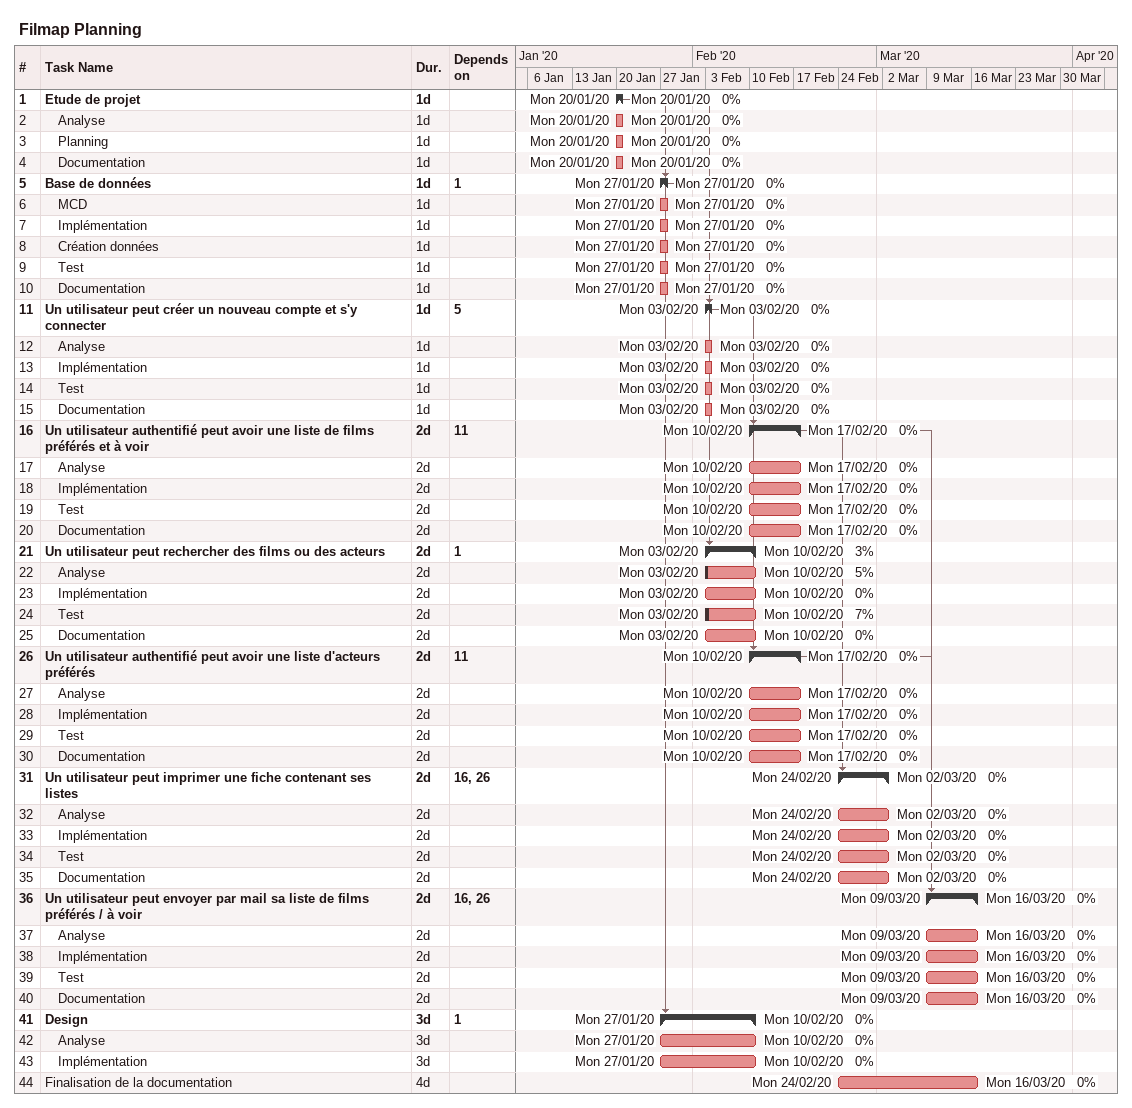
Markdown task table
Filmap Planning

| ID | Level | Task | Duration | Start | Finish | Predecessors | % complete |
|---|---|---|---|---|---|---|---|
| 1 | 1 | **Etude de projet** | 1d | 2020-01-20 | 2020-01-20 |  | 0 |
| 2 | 2 | Analyse | 1d | 2020-01-20 | 2020-01-20 |  | 0 |
| 3 | 2 | Planning | 1d | 2020-01-20 | 2020-01-20 |  | 0 |
| 4 | 2 | Documentation | 1d | 2020-01-20 | 2020-01-20 |  | 0 |
| 5 | 1 | **Base de données** | 1d | 2020-01-27 | 2020-01-27 | 1 | 0 |
| 6 | 2 | MCD | 1d | 2020-01-27 | 2020-01-27 |  | 0 |
| 7 | 2 | Implémentation | 1d | 2020-01-27 | 2020-01-27 |  | 0 |
| 8 | 2 | Création données | 1d | 2020-01-27 | 2020-01-27 |  | 0 |
| 9 | 2 | Test | 1d | 2020-01-27 | 2020-01-27 |  | 0 |
| 10 | 2 | Documentation | 1d | 2020-01-27 | 2020-01-27 |  | 0 |
| 11 | 1 | **Un utilisateur peut créer un nouveau compte et s'y connecter** | 1d | 2020-02-03 | 2020-02-03 | 5 | 0 |
| 12 | 2 | Analyse | 1d | 2020-02-03 | 2020-02-03 |  | 0 |
| 13 | 2 | Implémentation | 1d | 2020-02-03 | 2020-02-03 |  | 0 |
| 14 | 2 | Test | 1d | 2020-02-03 | 2020-02-03 |  | 0 |
| 15 | 2 | Documentation | 1d | 2020-02-03 | 2020-02-03 |  | 0 |
| 16 | 1 | **Un utilisateur authentifié peut avoir une liste de films préférés et à voir** | 2d | 2020-02-10 | 2020-02-17 | 11 | 0 |
| 17 | 2 | Analyse | 2d | 2020-02-10 | 2020-02-17 |  | 0 |
| 18 | 2 | Implémentation | 2d | 2020-02-10 | 2020-02-17 |  | 0 |
| 19 | 2 | Test | 2d | 2020-02-10 | 2020-02-17 |  | 0 |
| 20 | 2 | Documentation | 2d | 2020-02-10 | 2020-02-17 |  | 0 |
| 21 | 1 | **Un utilisateur peut rechercher des films ou des acteurs** | 2d | 2020-02-03 | 2020-02-10 | 1 | 3 |
| 22 | 2 | Analyse | 2d | 2020-02-03 | 2020-02-10 |  | 5 |
| 23 | 2 | Implémentation | 2d | 2020-02-03 | 2020-02-10 |  | 0 |
| 24 | 2 | Test | 2d | 2020-02-03 | 2020-02-10 |  | 7 |
| 25 | 2 | Documentation | 2d | 2020-02-03 | 2020-02-10 |  | 0 |
| 26 | 1 | **Un utilisateur authentifié peut avoir une liste d'acteurs préférés** | 2d | 2020-02-10 | 2020-02-17 | 11 | 0 |
| 27 | 2 | Analyse | 2d | 2020-02-10 | 2020-02-17 |  | 0 |
| 28 | 2 | Implémentation | 2d | 2020-02-10 | 2020-02-17 |  | 0 |
| 29 | 2 | Test | 2d | 2020-02-10 | 2020-02-17 |  | 0 |
| 30 | 2 | Documentation | 2d | 2020-02-10 | 2020-02-17 |  | 0 |
| 31 | 1 | **Un utilisateur peut imprimer une fiche contenant ses listes** | 2d | 2020-02-24 | 2020-03-02 | 16, 26 | 0 |
| 32 | 2 | Analyse | 2d | 2020-02-24 | 2020-03-02 |  | 0 |
| 33 | 2 | Implémentation | 2d | 2020-02-24 | 2020-03-02 |  | 0 |
| 34 | 2 | Test | 2d | 2020-02-24 | 2020-03-02 |  | 0 |
| 35 | 2 | Documentation | 2d | 2020-02-24 | 2020-03-02 |  | 0 |
| 36 | 1 | **Un utilisateur peut envoyer par mail sa liste de films préférés / à voir** | 2d | 2020-03-09 | 2020-03-16 | 16, 26 | 0 |
| 37 | 2 | Analyse | 2d | 2020-03-09 | 2020-03-16 |  | 0 |
| 38 | 2 | Implémentation | 2d | 2020-03-09 | 2020-03-16 |  | 0 |
| 39 | 2 | Test | 2d | 2020-03-09 | 2020-03-16 |  | 0 |
| 40 | 2 | Documentation | 2d | 2020-03-09 | 2020-03-16 |  | 0 |
| 41 | 1 | **Design** | 3d | 2020-01-27 | 2020-02-10 | 1 | 0 |
| 42 | 2 | Analyse | 3d | 2020-01-27 | 2020-02-10 |  | 0 |
| 43 | 2 | Implémentation | 3d | 2020-01-27 | 2020-02-10 |  | 0 |
| 44 | 1 | Finalisation de la documentation | 4d | 2020-02-24 | 2020-03-16 |  | 0 |
